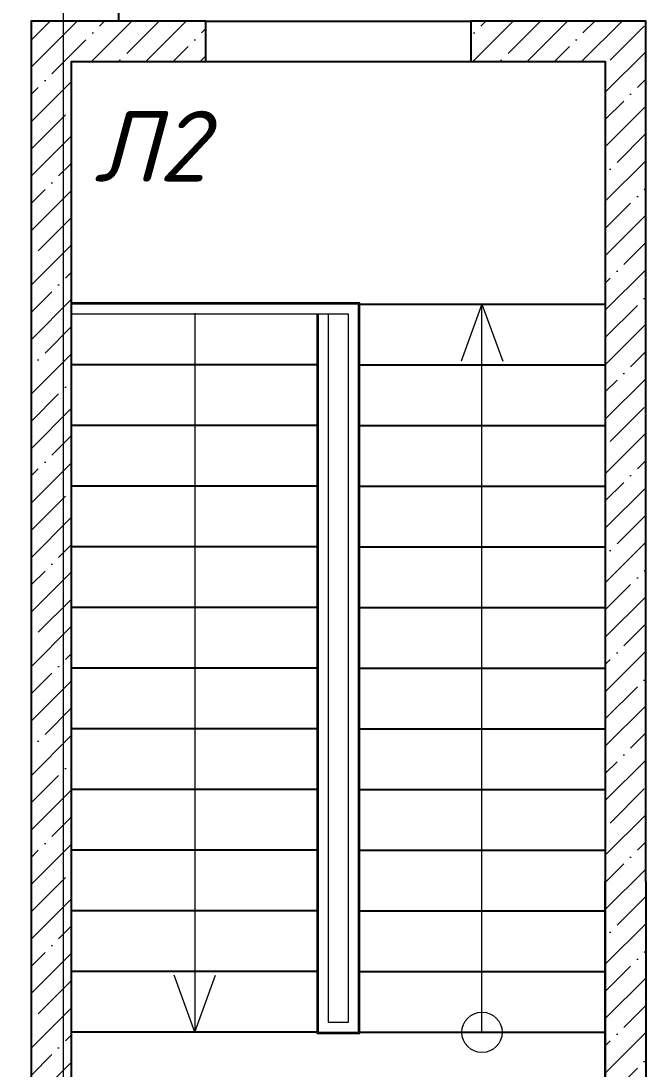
# Model space of a CAD drawing. Header units: metres. Extents: x -2111 to 158, y 19 to 1277.
# Drawn here: x 40.47 to 43.56, y 22.43 to 27.61 of the extents above; entities that cross this region are included whole.
import ezdxf

# ---------------------------------------------------------------- set-up
doc = ezdxf.new("R2010")
doc.units = ezdxf.units.M
doc.linetypes.add('_ШТР__3__1_5_', pattern=[4.5, 3, -1.5])
doc.linetypes.add('Xref_level ST-8$0$DASHDOT', pattern=[25.4, 12.7, -6.35, 0, -6.35])
doc.layers.add('_5-1_Площадь помещений', color=2, linetype='Continuous', plot=False)
doc.layers.add('ГКЛ (контур)', color=255, linetype='Continuous', plot=False)
doc.layers.add('ANNO-TEXT', color=251, linetype='Continuous')
doc.layers.add('Лестницы', color=7, linetype='Continuous')
doc.layers.add('Ограждение', color=7, linetype='Continuous', lineweight=9, true_color=0x408080)
doc.layers.add('Поручни', color=7, linetype='Continuous', lineweight=9, true_color=0x408080)
for name, color, linetype, lineweight in [('Оси', 250, 'Xref_level ST-8$0$DASHDOT', 5), ('Стены штриховка', 7, 'Continuous', 9), ('Типовые аннотации', 7, 'Continuous', 18), ('Элементы узлов', 7, 'Continuous', 18)]:
    doc.layers.add(name, color=color, linetype=linetype, lineweight=lineweight)
doc.styles.add('PDF ISOCPEUR Italic', font='isocpeui.ttf')

# ---------------------------------------------------------------- blocks, each defined once
blk = doc.blocks.new('Ограждение - Ограждение-1239730-_О__L2_3_900_')
at = {"layer": 'Поручни', "color": 7}
for p, q in [((16501, 4881), (15075, 4881)), ((16495, 4875), (15075, 4875)), ((16495, 1275), (16495, 4875)), ((16501, 1269), (16501, 4881)), ((16445, 4825), (15075, 4825)), ((16289, 4825), (16289, 1269)), ((16295, 4825), (16295, 1275)), ((16345, 4825), (16345, 1325)), ((16445, 1325), (16445, 4825)), ((16345, 1325), (16445, 1325)), ((16289, 1269), (16501, 1269)), ((16295, 1275), (16495, 1275))]:
    blk.add_line(p, q, dxfattribs=at)
blk = doc.blocks.new('012_Стрелка _ЭлУзла_Линия_ - Стрелка с пустым кружком-1367275-_О__L2_3_900_')
at = {"layer": 'Элементы узлов'}
blk.add_line((1, 0), (3600, 0), dxfattribs=at)
blk = doc.blocks.new('012_Стрелка _ЭлУзла_Линия_ - Стрелка-1367453-_О__L2_3_900_')
at = {"layer": 'Элементы узлов'}
blk.add_line((1, 0), (3557, 0), dxfattribs=at)

msp = doc.modelspace()

# ---------------------------------------------------------------- hatches: boundary and pattern name
at = {"layer": 'Стены штриховка'}
h = msp.add_hatch(dxfattribs=at)
h.set_pattern_fill('ANSI35', color=256, scale=0.03)
h.set_pattern_definition([(45, (-64.61928, 21.65926), (-0.13470384, 0.13470384), []), (45, (-64.48458, 21.65926), (-0.13470384, 0.13470384), [0.238125, -0.047625, 0, -0.047625])])
h.paths.add_polyline_path([(41.3806, 27.6115), (40.6756, 27.6115), (40.6756, 27.3365), (40.7156, 27.3365), (40.7156, 27.4115), (41.3806, 27.4115)])
h.paths.add_polyline_path([(40.6756, 27.6115), (40.5156, 27.6115), (40.5156, 27.3365), (40.6756, 27.3365)])
h.paths.add_polyline_path([(40.7156, 27.3365), (40.6756, 27.3365), (40.6756, 21.2115), (41.4356, 21.2115), (41.4356, 21.4115), (40.7156, 21.4115)])
h.paths.add_polyline_path([(40.6756, 27.3365), (40.5156, 27.3365), (40.5156, 21.3365), (40.5156, 21.2115), (40.6756, 21.2115)])
h.paths.add_polyline_path([(43.5556, 27.6115), (42.6906, 27.6115), (42.6906, 27.4115), (43.3556, 27.4115), (43.3556, 27.3365), (43.5556, 27.3365)])
h.paths.add_polyline_path([(43.5556, 27.3365), (43.3556, 27.3365), (43.3556, 23.3565), (43.3556, 21.4115), (42.6356, 21.4115), (42.6356, 21.2115), (43.5556, 21.2115), (43.5556, 21.2965), (43.5556, 21.3365), (43.5556, 23.3565)])

# ---------------------------------------------------------------- linework, layer by layer
at = {"layer": '_5-1_Площадь помещений'}
msp.add_lwpolyline([(40.7156, 27.4115), (43.3556, 27.4115), (43.3556, 21.4115), (40.7156, 21.4115)], close=True, dxfattribs=at)
at = {"layer": 'ГКЛ (контур)'}
msp.add_lwpolyline([(40.9437, 29.4565), (40.9481, 27.6115)], dxfattribs=at)
at = {"layer": 'Лестницы', "color": 7}
for p, q in [((42.1416, 26.2115), (43.3556, 26.2115)), ((42.1416, 26.2115), (43.3556, 26.2115)), ((42.1416, 26.2115), (43.3556, 26.2115)), ((42.1416, 26.2115), (43.3556, 26.2115)), ((41.9296, 25.9115), (40.7156, 25.9115)), ((41.9296, 25.9115), (40.7156, 25.9115)), ((41.9296, 25.9115), (40.7156, 25.9115)), ((41.9296, 25.9115), (40.7156, 25.9115)), ((42.1416, 25.9115), (43.3556, 25.9115)), ((42.1416, 25.9115), (43.3556, 25.9115)), ((42.1416, 25.9115), (43.3556, 25.9115)), ((42.1416, 25.9115), (43.3556, 25.9115)), ((41.9296, 25.6115), (40.7156, 25.6115)), ((41.9296, 25.6115), (40.7156, 25.6115)), ((41.9296, 25.6115), (40.7156, 25.6115)), ((41.9296, 25.6115), (40.7156, 25.6115)), ((42.1416, 25.6115), (43.3556, 25.6115)), ((42.1416, 25.6115), (43.3556, 25.6115)), ((42.1416, 25.6115), (43.3556, 25.6115)), ((42.1416, 25.6115), (43.3556, 25.6115)), ((41.9296, 25.3115), (40.7156, 25.3115)), ((41.9296, 25.3115), (40.7156, 25.3115)), ((41.9296, 25.3115), (40.7156, 25.3115)), ((41.9296, 25.3115), (40.7156, 25.3115)), ((42.1416, 25.3115), (43.3556, 25.3115)), ((42.1416, 25.3115), (43.3556, 25.3115)), ((42.1416, 25.3115), (43.3556, 25.3115)), ((42.1416, 25.3115), (43.3556, 25.3115)), ((41.9296, 25.0115), (40.7156, 25.0115)), ((41.9296, 25.0115), (40.7156, 25.0115)), ((41.9296, 25.0115), (40.7156, 25.0115)), ((41.9296, 25.0115), (40.7156, 25.0115)), ((42.1416, 25.0115), (43.3556, 25.0115)), ((42.1416, 25.0115), (43.3556, 25.0115)), ((42.1416, 25.0115), (43.3556, 25.0115)), ((42.1416, 25.0115), (43.3556, 25.0115)), ((41.9296, 24.7115), (40.7156, 24.7115)), ((41.9296, 24.7115), (40.7156, 24.7115)), ((41.9296, 24.7115), (40.7156, 24.7115)), ((41.9296, 24.7115), (40.7156, 24.7115)), ((42.1416, 24.7115), (43.3556, 24.7115)), ((42.1416, 24.7115), (43.3556, 24.7115)), ((42.1416, 24.7115), (43.3556, 24.7115)), ((42.1416, 24.7115), (43.3556, 24.7115)), ((41.9296, 24.4115), (40.7156, 24.4115)), ((41.9296, 24.4115), (40.7156, 24.4115)), ((41.9296, 24.4115), (40.7156, 24.4115)), ((41.9296, 24.4115), (40.7156, 24.4115)), ((42.1416, 24.4115), (43.3556, 24.4115)), ((42.1416, 24.4115), (43.3556, 24.4115)), ((42.1416, 24.4115), (43.3556, 24.4115)), ((42.1416, 24.4115), (43.3556, 24.4115)), ((41.9296, 24.1115), (40.7156, 24.1115)), ((41.9296, 24.1115), (40.7156, 24.1115)), ((41.9296, 24.1115), (40.7156, 24.1115)), ((41.9296, 24.1115), (40.7156, 24.1115)), ((42.1416, 24.1115), (43.3556, 24.1115)), ((42.1416, 24.1115), (43.3556, 24.1115)), ((42.1416, 24.1115), (43.3556, 24.1115)), ((42.1416, 24.1115), (43.3556, 24.1115)), ((41.9296, 23.8115), (40.7156, 23.8115)), ((41.9296, 23.8115), (40.7156, 23.8115)), ((41.9296, 23.8115), (40.7156, 23.8115)), ((41.9296, 23.8115), (40.7156, 23.8115)), ((42.1416, 23.8115), (43.3556, 23.8115)), ((42.1416, 23.8115), (43.3556, 23.8115)), ((42.1416, 23.8115), (43.3556, 23.8115)), ((42.1416, 23.8115), (43.3556, 23.8115)), ((41.9296, 23.5115), (40.7156, 23.5115)), ((41.9296, 23.5115), (40.7156, 23.5115)), ((41.9296, 23.5115), (40.7156, 23.5115)), ((41.9296, 23.5115), (40.7156, 23.5115)), ((42.1416, 23.5115), (43.3556, 23.5115)), ((42.1416, 23.5115), (43.3556, 23.5115)), ((42.1416, 23.5115), (43.3556, 23.5115)), ((42.1416, 23.5115), (43.3556, 23.5115)), ((41.9296, 23.2115), (40.7156, 23.2115)), ((41.9296, 23.2115), (40.7156, 23.2115)), ((41.9296, 23.2115), (40.7156, 23.2115)), ((41.9296, 23.2115), (40.7156, 23.2115)), ((42.1416, 23.2115), (43.3556, 23.2115)), ((42.1416, 23.2115), (43.3556, 23.2115)), ((42.1416, 23.2115), (43.3556, 23.2115)), ((42.1416, 23.2115), (43.3556, 23.2115)), ((41.9296, 22.9115), (40.7156, 22.9115)), ((41.9296, 22.9115), (40.7156, 22.9115)), ((41.9296, 22.9115), (40.7156, 22.9115)), ((41.9296, 22.9115), (40.7156, 22.9115)), ((42.1416, 22.9115), (43.3556, 22.9115)), ((42.1416, 22.9115), (43.3556, 22.9115)), ((42.1416, 22.9115), (43.3556, 22.9115)), ((42.1416, 22.9115), (43.3556, 22.9115)), ((41.9296, 22.6115), (40.7156, 22.6115)), ((41.9296, 22.6115), (40.7156, 22.6115)), ((41.9296, 22.6115), (40.7156, 22.6115)), ((41.9296, 22.6115), (40.7156, 22.6115)), ((42.1416, 22.6115), (43.3556, 22.6115)), ((42.1416, 22.6115), (43.3556, 22.6115)), ((42.1416, 22.6115), (43.3556, 22.6115)), ((42.1416, 22.6115), (43.3556, 22.6115))]:
    msp.add_line(p, q, dxfattribs=at)
at = {"layer": 'Лестницы'}
msp.add_lwpolyline([(41.3806, 27.4115), (41.3806, 27.6115), (40.5156, 27.6115), (40.5156, 27.3365), (40.5156, 21.3365), (40.5156, 21.2115), (40.6756, 21.2115), (41.4356, 21.2115), (41.4356, 21.4115), (40.7156, 21.4115), (40.7156, 27.3365), (40.7156, 27.4115)], close=True, dxfattribs=at)
at = {"layer": 'Лестницы', "linetype": '_ШТР__3__1_5_'}
for points in [[(41.3806, 27.6115), (42.6906, 27.6115)], [(41.3806, 27.4115), (42.6906, 27.4115)]]:
    msp.add_lwpolyline(points, dxfattribs=at)
at = {"layer": 'Лестницы'}
for points in [[(43.5556, 23.3565), (43.5556, 27.6115), (42.6906, 27.6115), (42.6906, 27.4115), (43.3556, 27.4115), (43.3556, 23.3565)], [(43.5556, 23.3565), (43.5556, 21.3365), (43.5556, 21.2965), (43.5556, 21.2115), (42.6356, 21.2115), (42.6356, 21.4115), (43.3556, 21.4115), (43.3556, 23.3565)]]:
    msp.add_lwpolyline(points, dxfattribs=at)
at = {"layer": 'Оси'}
for p, q in [((40.6756, 20.0131), (40.6756, 34.0648)), ((24.6804, 27.3365), (71.8881, 27.3365))]:
    msp.add_line(p, q, dxfattribs=at)
at = {"layer": 'Типовые аннотации', "lineweight": 20}
for p, q in [((42.7456, 26.2115), (42.643, 25.9296)), ((42.7456, 26.2115), (42.643, 25.9296)), ((42.7456, 26.2115), (42.8482, 25.9296)), ((42.7456, 26.2115), (42.8482, 25.9296)), ((41.3256, 22.6115), (41.223, 22.8934)), ((41.3256, 22.6115), (41.223, 22.8934)), ((41.3256, 22.6115), (41.4282, 22.8934)), ((41.3256, 22.6115), (41.4282, 22.8934))]:
    msp.add_line(p, q, dxfattribs=at)
msp.add_circle((42.7456, 22.6115), 0.1, dxfattribs=at)
msp.add_circle((42.7456, 22.6115), 0.1, dxfattribs=at)

# ---------------------------------------------------------------- block references
at = {"layer": 'Ограждение', "color": 7, "xscale": 0.001, "yscale": 0.001, "zscale": 0.001}
msp.add_blockref('Ограждение - Ограждение-1239730-_О__L2_3_900_', (25.6406, 21.3365), dxfattribs=at)
msp.add_blockref('Ограждение - Ограждение-1239730-_О__L2_3_900_', (25.6406, 21.3365), dxfattribs=at)
at = {"layer": 'Элементы узлов', "xscale": 0.001, "yscale": 0.001, "zscale": 0.001}
for name, p, rotation in [('012_Стрелка _ЭлУзла_Линия_ - Стрелка с пустым кружком-1367275-_О__L2_3_900_', (42.7456, 22.6115), 89.9999999999999), ('012_Стрелка _ЭлУзла_Линия_ - Стрелка с пустым кружком-1367275-_О__L2_3_900_', (42.7456, 22.6115), 89.9999999999999), ('012_Стрелка _ЭлУзла_Линия_ - Стрелка-1367453-_О__L2_3_900_', (41.3256, 26.1685), 269.9999999999999), ('012_Стрелка _ЭлУзла_Линия_ - Стрелка-1367453-_О__L2_3_900_', (41.3256, 26.1685), 269.9999999999999)]:
    msp.add_blockref(name, p, dxfattribs=dict(at, rotation=rotation))

# ---------------------------------------------------------------- texts
at = {"layer": 'ANNO-TEXT', "color": 7, "lineweight": 0, "insert": (40.826, 27.1678), "char_height": 0.35, "width": 0.120426, "attachment_point": 1, "line_spacing_factor": 1.022761, "style": 'PDF ISOCPEUR Italic'}
msp.add_mtext('Л2', dxfattribs=at)

doc.saveas('drawing.dxf')
